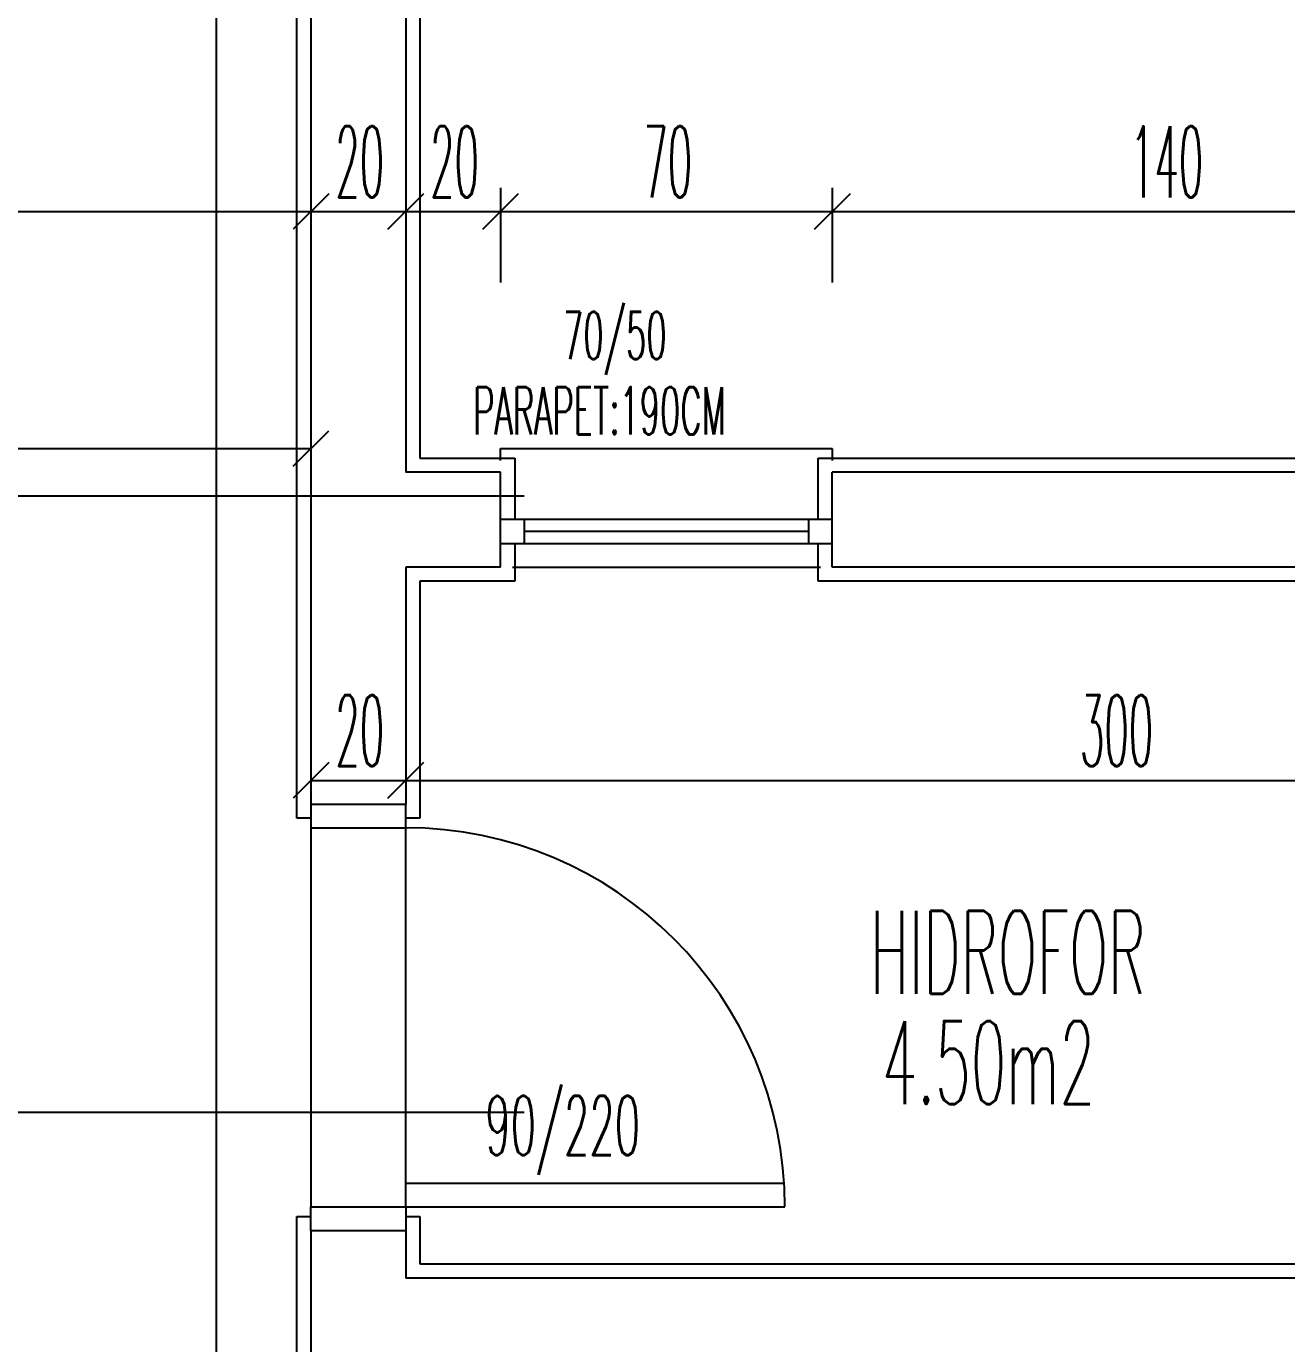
# Model space of a CAD drawing. Extents: x 78 to 306, y -397 to 18.
# Drawn here: x 271.4371 to 271.4903, y -396.5873 to -396.5317 of the extents above; entities that cross this region are included whole.
import ezdxf

# ---------------------------------------------------------------- set-up
doc = ezdxf.new("R2010")
doc.units = 0
doc.header["$LTSCALE"] = 0.5
doc.header["$MEASUREMENT"] = 0
doc.linetypes.add('DASHDOT2', pattern=[0.5, 0.25, -0.125, 0, -0.125])
doc.linetypes.add('DASHED', pattern=[0.75, 0.5, -0.25])
doc.layers.get('0').update_dxf_attribs({"linetype": 'CONTINUOUS'})
for name, color, linetype in [('AKS', 5, 'DASHDOT2'), ('DUVAR', 6, 'CONTINUOUS'), ('KAPI', 1, 'CONTINUOUS'), ('MERDIVEN', 3, 'CONTINUOUS'), ('OLCU', 31, 'CONTINUOUS'), ('SIVA', 7, 'CONTINUOUS')]:
    doc.layers.add(name, color=color, linetype=linetype)
doc.styles.add('ICMEKAN', font='romans.shx', dxfattribs={"width": 0.55, "height": 0.2})
doc.styles.add('OLCU', font='romans.shx', dxfattribs={"width": 0.6, "height": 0.125})
doc.styles.add('OLCUIC', font='ROMANS.SHX', dxfattribs={"width": 0.4, "height": 0.15})

msp = doc.modelspace()

# ---------------------------------------------------------------- linework, layer by layer
at = {"color": 0, "linetype": 'ByBlock'}
for p, q in [((271.449894, -396.53881), (271.448394, -396.54031)), ((271.453894, -396.53881), (271.452394, -396.54031)), ((271.452394, -396.54031), (271.453894, -396.53881)), ((271.457894, -396.53881), (271.456394, -396.54031)), ((271.456394, -396.54031), (271.457894, -396.53881)), ((271.471894, -396.53881), (271.470394, -396.54031)), ((271.470394, -396.54031), (271.471894, -396.53881)), ((271.448394, -396.55031), (271.449894, -396.54881)), ((271.449894, -396.56281), (271.448394, -396.56431)), ((271.453894, -396.56281), (271.452394, -396.56431)), ((271.452394, -396.56431), (271.453894, -396.56281))]:
    msp.add_line(p, q, dxfattribs=at)
at = {"layer": 'AKS'}
for p, q in [((271.333144, -396.53956), (271.629144, -396.53956)), ((271.333144, -396.55156), (271.625144, -396.55156)), ((271.333144, -396.57756), (271.629144, -396.57756))]:
    msp.add_line(p, q, dxfattribs=at)
at = {"layer": 'DUVAR'}
for p, q in [((271.449144, -396.46156), (271.449144, -396.56456)), ((271.453144, -396.46156), (271.453144, -396.55056)), ((271.457144, -396.55056), (271.453144, -396.55056)), ((271.457144, -396.55456), (271.457144, -396.55056)), ((271.499144, -396.55056), (271.471144, -396.55056)), ((271.471144, -396.55456), (271.471144, -396.55056)), ((271.453144, -396.55456), (271.453144, -396.56456)), ((271.457144, -396.55456), (271.453144, -396.55456)), ((271.499144, -396.55456), (271.471144, -396.55456)), ((271.449144, -396.56456), (271.453144, -396.56456)), ((271.449144, -396.58256), (271.449144, -396.58856)), ((271.449144, -396.58256), (271.453144, -396.58256)), ((271.453144, -396.58256), (271.453144, -396.58456)), ((271.513144, -396.58456), (271.453144, -396.58456))]:
    msp.add_line(p, q, dxfattribs=at)
at = {"layer": 'KAPI'}
for p, q in [((271.457144, -396.54956), (271.471144, -396.54956)), ((271.457144, -396.55006), (271.457144, -396.54956)), ((271.471144, -396.54956), (271.471144, -396.55006)), ((271.471144, -396.55256), (271.457144, -396.55256)), ((271.458144, -396.55256), (271.458144, -396.55356)), ((271.470144, -396.55256), (271.470144, -396.55356)), ((271.457144, -396.55356), (271.471144, -396.55356)), ((271.470144, -396.55306), (271.458144, -396.55306)), ((271.457644, -396.55456), (271.470644, -396.55456)), ((271.449144, -396.56456), (271.449144, -396.56556)), ((271.449144, -396.56456), (271.449144, -396.56556)), ((271.449144, -396.56456), (271.449144, -396.56556)), ((271.453144, -396.56556), (271.453144, -396.56456)), ((271.453144, -396.56556), (271.453144, -396.56456)), ((271.453144, -396.56556), (271.453144, -396.56456)), ((271.449144, -396.56556), (271.453144, -396.56556)), ((271.449144, -396.56556), (271.453144, -396.56556)), ((271.449144, -396.56556), (271.453144, -396.56556)), ((271.449144, -396.56556), (271.449144, -396.58156)), ((271.453144, -396.58056), (271.453144, -396.56556)), ((271.453144, -396.58156), (271.453144, -396.58056)), ((271.453144, -396.58056), (271.469113, -396.58056)), ((271.453144, -396.58156), (271.453144, -396.58056)), ((271.453144, -396.58156), (271.453144, -396.58056)), ((271.449144, -396.58156), (271.453144, -396.58156)), ((271.449144, -396.58256), (271.449144, -396.58156)), ((271.449144, -396.58156), (271.453144, -396.58156)), ((271.449144, -396.58156), (271.453144, -396.58156)), ((271.453144, -396.58156), (271.453144, -396.58256)), ((271.453144, -396.58156), (271.469144, -396.58156))]:
    msp.add_line(p, q, dxfattribs=at)
at = {"layer": 'KAPI', "linetype": 'DASHED', "ltscale": 0.4}
msp.add_line((271.130144, -396.57356), (271.549144, -396.57356), dxfattribs=at)
at = {"layer": 'KAPI'}
msp.add_arc((271.453144, -396.58156), 0.016, 0, 90, dxfattribs=at)
at = {"layer": 'OLCU', "ltscale": 1.4}
for p, q in [((271.445144, -396.46156), (271.445144, -396.58856)), ((271.457144, -396.53856), (271.457144, -396.54256)), ((271.471144, -396.53856), (271.471144, -396.54256)), ((271.449144, -396.53956), (271.453144, -396.53956)), ((271.453144, -396.53956), (271.457144, -396.53956)), ((271.457144, -396.53956), (271.471144, -396.53956)), ((271.471144, -396.53956), (271.499144, -396.53956)), ((271.385144, -396.54956), (271.449144, -396.54956)), ((271.449144, -396.56356), (271.453144, -396.56356)), ((271.453144, -396.56356), (271.513144, -396.56356))]:
    msp.add_line(p, q, dxfattribs=at)
at = {"layer": 'SIVA', "ltscale": 1.4}
for p, q in [((271.448544, -396.56516), (271.448544, -396.46216)), ((271.453744, -396.46216), (271.453744, -396.54996)), ((271.453744, -396.54996), (271.457744, -396.54996)), ((271.457744, -396.54996), (271.457744, -396.55256)), ((271.470544, -396.54996), (271.498544, -396.54996)), ((271.470544, -396.55256), (271.470544, -396.54996)), ((271.457744, -396.55356), (271.457744, -396.55516)), ((271.470544, -396.55516), (271.470544, -396.55356)), ((271.457744, -396.55516), (271.453744, -396.55516)), ((271.453744, -396.55516), (271.453744, -396.56516)), ((271.499144, -396.55516), (271.470544, -396.55516)), ((271.449144, -396.56516), (271.448544, -396.56516)), ((271.453744, -396.56516), (271.453144, -396.56516)), ((271.448544, -396.58916), (271.448544, -396.58196)), ((271.448544, -396.58196), (271.449144, -396.58196)), ((271.453144, -396.58196), (271.453744, -396.58196)), ((271.453744, -396.58196), (271.453744, -396.58396)), ((271.453744, -396.58396), (271.512544, -396.58396))]:
    msp.add_line(p, q, dxfattribs=at)

# ---------------------------------------------------------------- texts
at = {"layer": 'KAPI', "linetype": 'Continuous', "style": 'ICMEKAN', "width": 0.5}
for s, p in [('70/50', (271.459783, -396.545788)), ('PARAPET:190CM', (271.45599, -396.548966))]:
    msp.add_text(s, height=0.002, dxfattribs=at).set_placement(p)
at = {"layer": 'KAPI', "style": 'OLCU', "width": 0.5}
msp.add_text('90/220', height=0.0025, rotation=360, dxfattribs=at).set_placement((271.456499, -396.579374))
at = {"layer": 'MERDIVEN', "linetype": 'ByBlock', "style": 'OLCU', "width": 0.5}
for s, p in [('HIDROFOR', (271.472737, -396.572568)), ('4.50m2', (271.473237, -396.57722))]:
    msp.add_text(s, height=0.0035, dxfattribs=at).set_placement(p)
at = {"layer": 'OLCU', "style": 'OLCUIC', "width": 0.4}
for s, p in [('20', (271.450173, -396.53896)), ('20', (271.454173, -396.53896)), ('70', (271.463173, -396.53896)), ('140', (271.483715, -396.53896)), ('20', (271.450173, -396.56296)), ('300', (271.481601, -396.56296))]:
    msp.add_text(s, height=0.003, dxfattribs=at).set_placement(p)

doc.saveas('drawing.dxf')
